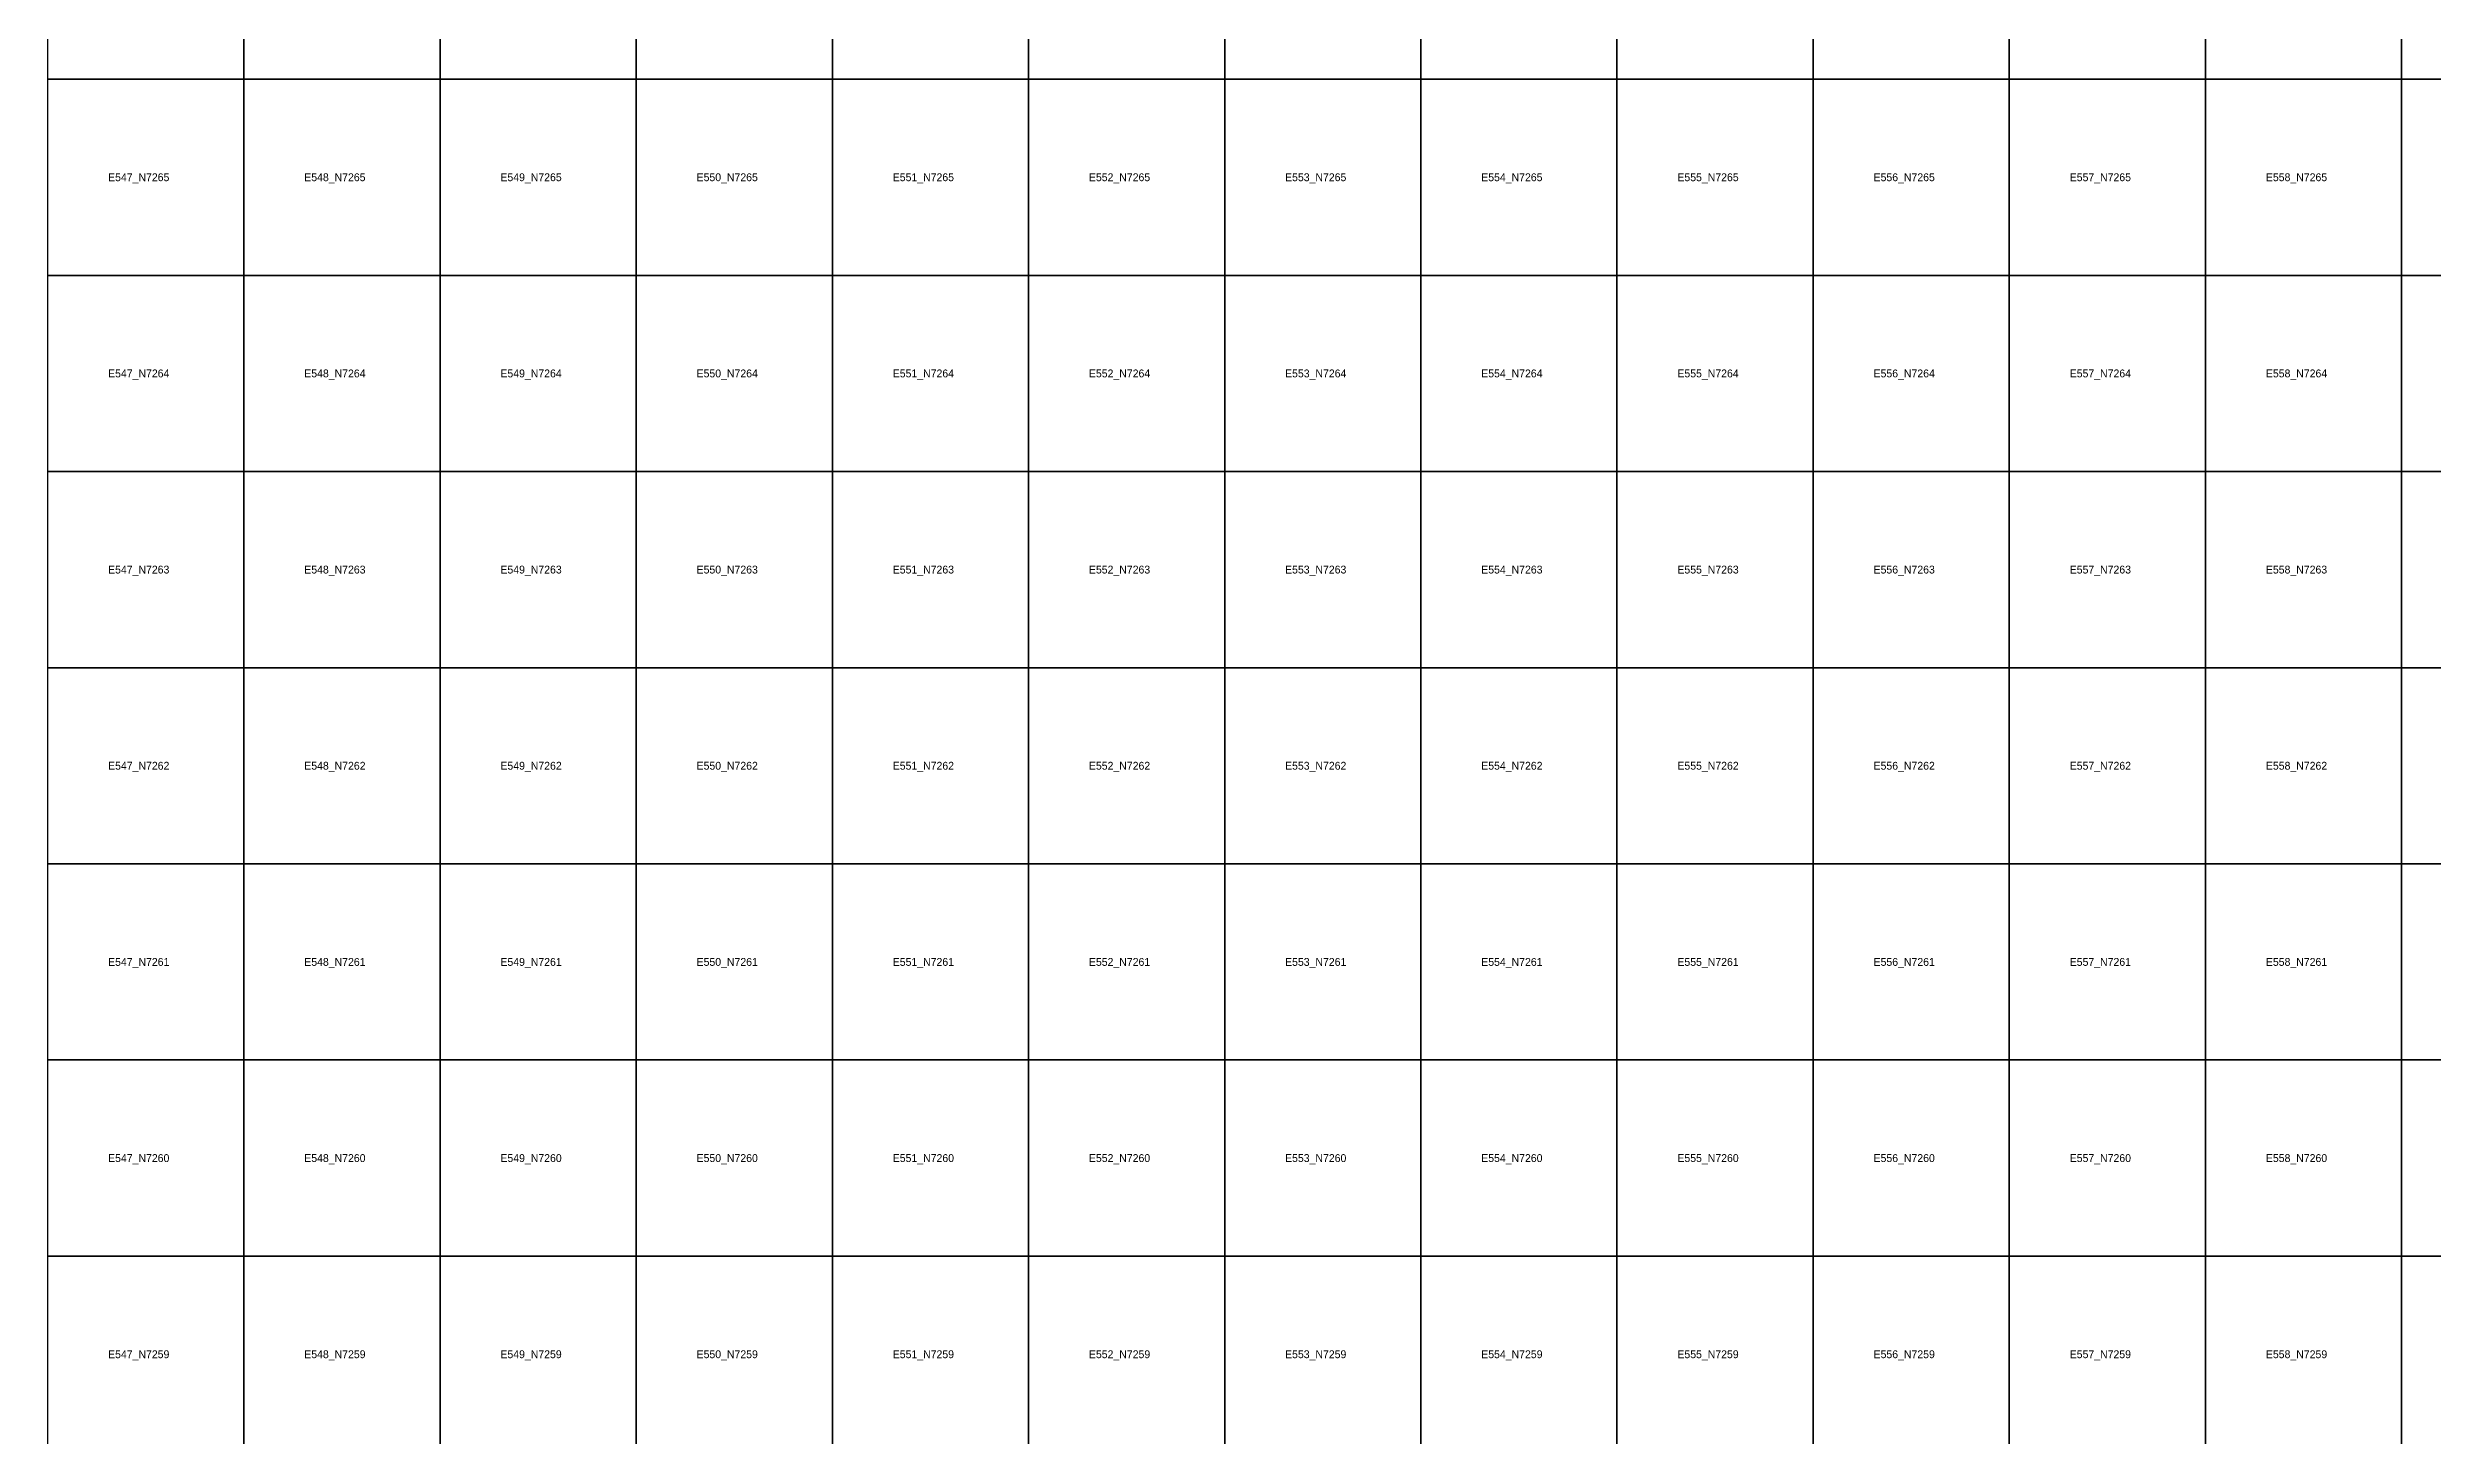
# Model space of a CAD drawing. Extents: x 546000 to 599000, y 7210000 to 7363000.
# Drawn here: x 547000 to 559156, y 7259087 to 7266160 of the extents above; entities that cross this region are included whole.
import ezdxf

# ---------------------------------------------------------------- set-up
doc = ezdxf.new("R2010")
doc.units = 0
doc.layers.add('FEATUREATTRIBS', color=7, linetype='Continuous')

msp = doc.modelspace()

# ---------------------------------------------------------------- linework, layer by layer
at = {"layer": 'FEATUREATTRIBS'}
for points in [[(547000, 7266000), (547000, 7267000), (548000, 7267000), (548000, 7266000)], [(548000, 7266000), (548000, 7267000), (549000, 7267000), (549000, 7266000)], [(549000, 7266000), (549000, 7267000), (550000, 7267000), (550000, 7266000)], [(550000, 7266000), (550000, 7267000), (551000, 7267000), (551000, 7266000)], [(551000, 7266000), (551000, 7267000), (552000, 7267000), (552000, 7266000)], [(552000, 7266000), (552000, 7267000), (553000, 7267000), (553000, 7266000)], [(553000, 7266000), (553000, 7267000), (554000, 7267000), (554000, 7266000)], [(554000, 7266000), (554000, 7267000), (555000, 7267000), (555000, 7266000)], [(555000, 7266000), (555000, 7267000), (556000, 7267000), (556000, 7266000)], [(556000, 7266000), (556000, 7267000), (557000, 7267000), (557000, 7266000)], [(557000, 7266000), (557000, 7267000), (558000, 7267000), (558000, 7266000)], [(558000, 7266000), (558000, 7267000), (559000, 7267000), (559000, 7266000)], [(559000, 7266000), (559000, 7267000), (560000, 7267000), (560000, 7266000)], [(547000, 7265000), (547000, 7266000), (548000, 7266000), (548000, 7265000)], [(548000, 7265000), (548000, 7266000), (549000, 7266000), (549000, 7265000)], [(549000, 7265000), (549000, 7266000), (550000, 7266000), (550000, 7265000)], [(550000, 7265000), (550000, 7266000), (551000, 7266000), (551000, 7265000)], [(551000, 7265000), (551000, 7266000), (552000, 7266000), (552000, 7265000)], [(552000, 7265000), (552000, 7266000), (553000, 7266000), (553000, 7265000)], [(553000, 7265000), (553000, 7266000), (554000, 7266000), (554000, 7265000)], [(554000, 7265000), (554000, 7266000), (555000, 7266000), (555000, 7265000)], [(555000, 7265000), (555000, 7266000), (556000, 7266000), (556000, 7265000)], [(556000, 7265000), (556000, 7266000), (557000, 7266000), (557000, 7265000)], [(557000, 7265000), (557000, 7266000), (558000, 7266000), (558000, 7265000)], [(558000, 7265000), (558000, 7266000), (559000, 7266000), (559000, 7265000)], [(559000, 7265000), (559000, 7266000), (560000, 7266000), (560000, 7265000)], [(547000, 7264000), (547000, 7265000), (548000, 7265000), (548000, 7264000)], [(548000, 7264000), (548000, 7265000), (549000, 7265000), (549000, 7264000)], [(549000, 7264000), (549000, 7265000), (550000, 7265000), (550000, 7264000)], [(550000, 7264000), (550000, 7265000), (551000, 7265000), (551000, 7264000)], [(551000, 7264000), (551000, 7265000), (552000, 7265000), (552000, 7264000)], [(552000, 7264000), (552000, 7265000), (553000, 7265000), (553000, 7264000)], [(553000, 7264000), (553000, 7265000), (554000, 7265000), (554000, 7264000)], [(554000, 7264000), (554000, 7265000), (555000, 7265000), (555000, 7264000)], [(555000, 7264000), (555000, 7265000), (556000, 7265000), (556000, 7264000)], [(556000, 7264000), (556000, 7265000), (557000, 7265000), (557000, 7264000)], [(557000, 7264000), (557000, 7265000), (558000, 7265000), (558000, 7264000)], [(558000, 7264000), (558000, 7265000), (559000, 7265000), (559000, 7264000)], [(559000, 7264000), (559000, 7265000), (560000, 7265000), (560000, 7264000)], [(547000, 7263000), (547000, 7264000), (548000, 7264000), (548000, 7263000)], [(548000, 7263000), (548000, 7264000), (549000, 7264000), (549000, 7263000)], [(549000, 7263000), (549000, 7264000), (550000, 7264000), (550000, 7263000)], [(550000, 7263000), (550000, 7264000), (551000, 7264000), (551000, 7263000)], [(551000, 7263000), (551000, 7264000), (552000, 7264000), (552000, 7263000)], [(552000, 7263000), (552000, 7264000), (553000, 7264000), (553000, 7263000)], [(553000, 7263000), (553000, 7264000), (554000, 7264000), (554000, 7263000)], [(554000, 7263000), (554000, 7264000), (555000, 7264000), (555000, 7263000)], [(555000, 7263000), (555000, 7264000), (556000, 7264000), (556000, 7263000)], [(556000, 7263000), (556000, 7264000), (557000, 7264000), (557000, 7263000)], [(557000, 7263000), (557000, 7264000), (558000, 7264000), (558000, 7263000)], [(558000, 7263000), (558000, 7264000), (559000, 7264000), (559000, 7263000)], [(559000, 7263000), (559000, 7264000), (560000, 7264000), (560000, 7263000)], [(547000, 7262000), (547000, 7263000), (548000, 7263000), (548000, 7262000)], [(548000, 7262000), (548000, 7263000), (549000, 7263000), (549000, 7262000)], [(549000, 7262000), (549000, 7263000), (550000, 7263000), (550000, 7262000)], [(550000, 7262000), (550000, 7263000), (551000, 7263000), (551000, 7262000)], [(551000, 7262000), (551000, 7263000), (552000, 7263000), (552000, 7262000)], [(552000, 7262000), (552000, 7263000), (553000, 7263000), (553000, 7262000)], [(553000, 7262000), (553000, 7263000), (554000, 7263000), (554000, 7262000)], [(554000, 7262000), (554000, 7263000), (555000, 7263000), (555000, 7262000)], [(555000, 7262000), (555000, 7263000), (556000, 7263000), (556000, 7262000)], [(556000, 7262000), (556000, 7263000), (557000, 7263000), (557000, 7262000)], [(557000, 7262000), (557000, 7263000), (558000, 7263000), (558000, 7262000)], [(558000, 7262000), (558000, 7263000), (559000, 7263000), (559000, 7262000)], [(559000, 7262000), (559000, 7263000), (560000, 7263000), (560000, 7262000)], [(547000, 7261000), (547000, 7262000), (548000, 7262000), (548000, 7261000)], [(548000, 7261000), (548000, 7262000), (549000, 7262000), (549000, 7261000)], [(549000, 7261000), (549000, 7262000), (550000, 7262000), (550000, 7261000)], [(550000, 7261000), (550000, 7262000), (551000, 7262000), (551000, 7261000)], [(551000, 7261000), (551000, 7262000), (552000, 7262000), (552000, 7261000)], [(552000, 7261000), (552000, 7262000), (553000, 7262000), (553000, 7261000)], [(553000, 7261000), (553000, 7262000), (554000, 7262000), (554000, 7261000)], [(554000, 7261000), (554000, 7262000), (555000, 7262000), (555000, 7261000)], [(555000, 7261000), (555000, 7262000), (556000, 7262000), (556000, 7261000)], [(556000, 7261000), (556000, 7262000), (557000, 7262000), (557000, 7261000)], [(557000, 7261000), (557000, 7262000), (558000, 7262000), (558000, 7261000)], [(558000, 7261000), (558000, 7262000), (559000, 7262000), (559000, 7261000)], [(559000, 7261000), (559000, 7262000), (560000, 7262000), (560000, 7261000)], [(547000, 7260000), (547000, 7261000), (548000, 7261000), (548000, 7260000)], [(548000, 7260000), (548000, 7261000), (549000, 7261000), (549000, 7260000)], [(549000, 7260000), (549000, 7261000), (550000, 7261000), (550000, 7260000)], [(550000, 7260000), (550000, 7261000), (551000, 7261000), (551000, 7260000)], [(551000, 7260000), (551000, 7261000), (552000, 7261000), (552000, 7260000)], [(552000, 7260000), (552000, 7261000), (553000, 7261000), (553000, 7260000)], [(553000, 7260000), (553000, 7261000), (554000, 7261000), (554000, 7260000)], [(554000, 7260000), (554000, 7261000), (555000, 7261000), (555000, 7260000)], [(555000, 7260000), (555000, 7261000), (556000, 7261000), (556000, 7260000)], [(556000, 7260000), (556000, 7261000), (557000, 7261000), (557000, 7260000)], [(557000, 7260000), (557000, 7261000), (558000, 7261000), (558000, 7260000)], [(558000, 7260000), (558000, 7261000), (559000, 7261000), (559000, 7260000)], [(559000, 7260000), (559000, 7261000), (560000, 7261000), (560000, 7260000)], [(547000, 7259000), (547000, 7260000), (548000, 7260000), (548000, 7259000)], [(548000, 7259000), (548000, 7260000), (549000, 7260000), (549000, 7259000)], [(549000, 7259000), (549000, 7260000), (550000, 7260000), (550000, 7259000)], [(550000, 7259000), (550000, 7260000), (551000, 7260000), (551000, 7259000)], [(551000, 7259000), (551000, 7260000), (552000, 7260000), (552000, 7259000)], [(552000, 7259000), (552000, 7260000), (553000, 7260000), (553000, 7259000)], [(553000, 7259000), (553000, 7260000), (554000, 7260000), (554000, 7259000)], [(554000, 7259000), (554000, 7260000), (555000, 7260000), (555000, 7259000)], [(555000, 7259000), (555000, 7260000), (556000, 7260000), (556000, 7259000)], [(556000, 7259000), (556000, 7260000), (557000, 7260000), (557000, 7259000)], [(557000, 7259000), (557000, 7260000), (558000, 7260000), (558000, 7259000)], [(558000, 7259000), (558000, 7260000), (559000, 7260000), (559000, 7259000)], [(559000, 7259000), (559000, 7260000), (560000, 7260000), (560000, 7259000)]]:
    msp.add_lwpolyline(points, close=True, dxfattribs=at)

# ---------------------------------------------------------------- texts
for s, p in [('E547_N7265', (547308, 7265480)), ('E548_N7265', (548308, 7265480)), ('E549_N7265', (549308, 7265480)), ('E550_N7265', (550308, 7265480)), ('E551_N7265', (551308, 7265480)), ('E552_N7265', (552308, 7265480)), ('E553_N7265', (553308, 7265480)), ('E554_N7265', (554308, 7265480)), ('E555_N7265', (555308, 7265480)), ('E556_N7265', (556308, 7265480)), ('E557_N7265', (557308, 7265480)), ('E558_N7265', (558308, 7265480)), ('E547_N7264', (547308, 7264480)), ('E548_N7264', (548308, 7264480)), ('E549_N7264', (549308, 7264480)), ('E550_N7264', (550308, 7264480)), ('E551_N7264', (551308, 7264480)), ('E552_N7264', (552308, 7264480)), ('E553_N7264', (553308, 7264480)), ('E554_N7264', (554308, 7264480)), ('E555_N7264', (555308, 7264480)), ('E556_N7264', (556308, 7264480)), ('E557_N7264', (557308, 7264480)), ('E558_N7264', (558308, 7264480)), ('E547_N7263', (547308, 7263480)), ('E548_N7263', (548308, 7263480)), ('E549_N7263', (549308, 7263480)), ('E550_N7263', (550308, 7263480)), ('E551_N7263', (551308, 7263480)), ('E552_N7263', (552308, 7263480)), ('E553_N7263', (553308, 7263480)), ('E554_N7263', (554308, 7263480)), ('E555_N7263', (555308, 7263480)), ('E556_N7263', (556308, 7263480)), ('E557_N7263', (557308, 7263480)), ('E558_N7263', (558308, 7263480)), ('E547_N7262', (547308, 7262480)), ('E548_N7262', (548308, 7262480)), ('E549_N7262', (549308, 7262480)), ('E550_N7262', (550308, 7262480)), ('E551_N7262', (551308, 7262480)), ('E552_N7262', (552308, 7262480)), ('E553_N7262', (553308, 7262480)), ('E554_N7262', (554308, 7262480)), ('E555_N7262', (555308, 7262480)), ('E556_N7262', (556308, 7262480)), ('E557_N7262', (557308, 7262480)), ('E558_N7262', (558308, 7262480)), ('E547_N7261', (547308, 7261480)), ('E548_N7261', (548308, 7261480)), ('E549_N7261', (549308, 7261480)), ('E550_N7261', (550308, 7261480)), ('E551_N7261', (551308, 7261480)), ('E552_N7261', (552308, 7261480)), ('E553_N7261', (553308, 7261480)), ('E554_N7261', (554308, 7261480)), ('E555_N7261', (555308, 7261480)), ('E556_N7261', (556308, 7261480)), ('E557_N7261', (557308, 7261480)), ('E558_N7261', (558308, 7261480)), ('E547_N7260', (547308, 7260480)), ('E548_N7260', (548308, 7260480)), ('E549_N7260', (549308, 7260480)), ('E550_N7260', (550308, 7260480)), ('E551_N7260', (551308, 7260480)), ('E552_N7260', (552308, 7260480)), ('E553_N7260', (553308, 7260480)), ('E554_N7260', (554308, 7260480)), ('E555_N7260', (555308, 7260480)), ('E556_N7260', (556308, 7260480)), ('E557_N7260', (557308, 7260480)), ('E558_N7260', (558308, 7260480)), ('E547_N7259', (547308, 7259480)), ('E548_N7259', (548308, 7259480)), ('E549_N7259', (549308, 7259480)), ('E550_N7259', (550308, 7259480)), ('E551_N7259', (551308, 7259480)), ('E552_N7259', (552308, 7259480)), ('E553_N7259', (553308, 7259480)), ('E554_N7259', (554308, 7259480)), ('E555_N7259', (555308, 7259480)), ('E556_N7259', (556308, 7259480)), ('E557_N7259', (557308, 7259480)), ('E558_N7259', (558308, 7259480))]:
    msp.add_text(s, height=40, dxfattribs=at).set_placement(p)

doc.saveas('drawing.dxf')
